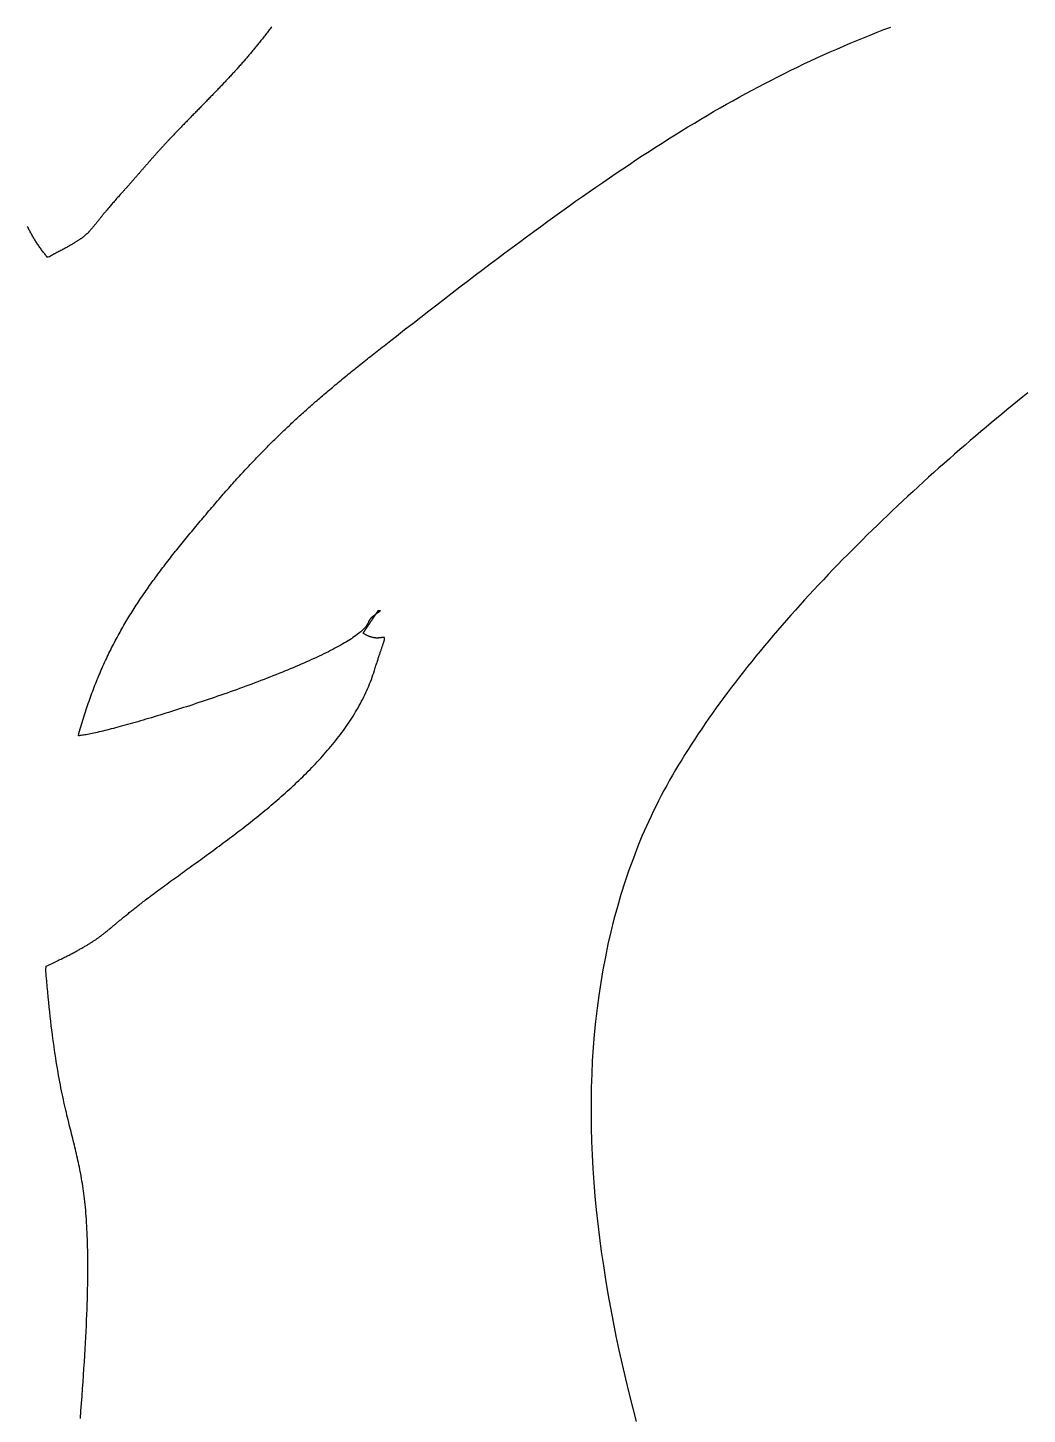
# Model space of a CAD drawing. Extents: x -41.2 to 15.8, y -4.2 to 22.
# Drawn here: x -23.89 to -20.13, y 1.73 to 6.95 of the extents above; entities that cross this region are included whole.
import ezdxf

# ---------------------------------------------------------------- set-up
doc = ezdxf.new("R2010")
doc.units = 0
doc.header["$MEASUREMENT"] = 0
doc.layers.add('LAYER_1', color=7, linetype='CONTINUOUS')

msp = doc.modelspace()

# ---------------------------------------------------------------- linework, layer by layer
at = {"layer": 'LAYER_1', "color": 7}
for points in [[(-22.9747, 6.95721, 0), (-22.9776, 6.9533, 0), (-22.9805, 6.94942, 0), (-22.9834, 6.94557, 0), (-22.9863, 6.94174, 0), (-22.9893, 6.93794, 0), (-22.9921, 6.93416, 0), (-22.995, 6.93041, 0), (-22.9979, 6.92668, 0), (-23.0008, 6.92297, 0), (-23.0037, 6.91929, 0), (-23.0065, 6.91563, 0), (-23.0094, 6.912, 0), (-23.0123, 6.90839, 0), (-23.0151, 6.9048, 0), (-23.018, 6.90123, 0), (-23.0208, 6.89768, 0), (-23.0236, 6.89415, 0), (-23.0265, 6.89064, 0), (-23.0293, 6.88716, 0), (-23.0321, 6.88369, 0), (-23.0349, 6.88024, 0), (-23.0378, 6.87681, 0), (-23.0406, 6.8734, 0), (-23.0434, 6.87001, 0), (-23.0462, 6.86663, 0), (-23.049, 6.86327, 0), (-23.0518, 6.85993, 0), (-23.0546, 6.8566, 0), (-23.0574, 6.85329, 0), (-23.0602, 6.85, 0), (-23.063, 6.84672, 0), (-23.0658, 6.84345, 0), (-23.0686, 6.8402, 0), (-23.0713, 6.83697, 0), (-23.0741, 6.83374, 0), (-23.0769, 6.83053, 0), (-23.0797, 6.82733, 0), (-23.0825, 6.82414, 0), (-23.0853, 6.82097, 0), (-23.0881, 6.81781, 0), (-23.0909, 6.81465, 0), (-23.0936, 6.81151, 0), (-23.0964, 6.80838, 0), (-23.0992, 6.80526, 0), (-23.102, 6.80214, 0), (-23.1048, 6.79904, 0), (-23.1076, 6.79594, 0), (-23.1104, 6.79285, 0), (-23.1132, 6.78977, 0), (-23.116, 6.7867, 0), (-23.1188, 6.78363, 0), (-23.1216, 6.78057, 0), (-23.1244, 6.77752, 0), (-23.1272, 6.77447, 0), (-23.13, 6.77142, 0), (-23.1328, 6.76839, 0), (-23.1357, 6.76535, 0), (-23.1385, 6.76232, 0), (-23.1413, 6.75929, 0), (-23.1442, 6.75627, 0), (-23.147, 6.75325, 0), (-23.1498, 6.75023, 0), (-23.1527, 6.74721, 0), (-23.1555, 6.74419, 0), (-23.1584, 6.74118, 0), (-23.1612, 6.73816, 0), (-23.1641, 6.73515, 0), (-23.167, 6.73213, 0), (-23.1699, 6.72912, 0), (-23.1728, 6.7261, 0), (-23.1756, 6.72308, 0), (-23.1785, 6.72006, 0), (-23.1815, 6.71704, 0), (-23.1844, 6.71401, 0), (-23.1873, 6.71099, 0), (-23.1902, 6.70795, 0), (-23.1932, 6.70492, 0), (-23.1961, 6.70188, 0), (-23.199, 6.69883, 0), (-23.202, 6.69578, 0), (-23.205, 6.69273, 0), (-23.208, 6.68967, 0), (-23.2109, 6.6866, 0), (-23.2139, 6.68352, 0), (-23.2169, 6.68044, 0), (-23.22, 6.67735, 0), (-23.223, 6.67425, 0), (-23.226, 6.67115, 0), (-23.2291, 6.66803, 0), (-23.2321, 6.66491, 0), (-23.2352, 6.66177, 0), (-23.2383, 6.65863, 0), (-23.2413, 6.65547, 0), (-23.2444, 6.65231, 0), (-23.2475, 6.64913, 0), (-23.2507, 6.64594, 0), (-23.2538, 6.64274, 0), (-23.2569, 6.63953, 0), (-23.2601, 6.6363, 0), (-23.2633, 6.63306, 0), (-23.2665, 6.62981, 0), (-23.2697, 6.62654, 0), (-23.2729, 6.62326, 0), (-23.2761, 6.61996, 0), (-23.2793, 6.61665, 0), (-23.2826, 6.61332, 0), (-23.2858, 6.60997, 0), (-23.2891, 6.60661, 0), (-23.2924, 6.60323, 0), (-23.2957, 6.59983, 0), (-23.299, 6.59642, 0), (-23.3024, 6.59299, 0), (-23.3057, 6.58953, 0), (-23.3091, 6.58606, 0), (-23.3125, 6.58257, 0), (-23.3159, 6.57906, 0), (-23.3193, 6.57553, 0), (-23.3227, 6.57198, 0), (-23.3261, 6.56841, 0), (-23.3296, 6.56481, 0), (-23.3331, 6.56119, 0), (-23.3366, 6.55756, 0), (-23.3401, 6.55389, 0), (-23.3435, 6.55038, 0), (-23.3455, 6.54829, 0), (-23.3474, 6.54622, 0), (-23.3494, 6.54416, 0), (-23.3514, 6.54211, 0), (-23.3533, 6.54008, 0), (-23.3552, 6.53806, 0), (-23.3571, 6.53606, 0), (-23.359, 6.53406, 0), (-23.3608, 6.53208, 0), (-23.3627, 6.53012, 0), (-23.3645, 6.52816, 0), (-23.3664, 6.52622, 0), (-23.3682, 6.52429, 0), (-23.37, 6.52237, 0), (-23.3717, 6.52046, 0), (-23.3735, 6.51857, 0), (-23.3752, 6.51668, 0), (-23.377, 6.51481, 0), (-23.3787, 6.51294, 0), (-23.3804, 6.51109, 0), (-23.3821, 6.50925, 0), (-23.3838, 6.50742, 0), (-23.3855, 6.50559, 0), (-23.3872, 6.50378, 0), (-23.3888, 6.50198, 0), (-23.3904, 6.50018, 0), (-23.3921, 6.4984, 0), (-23.3937, 6.49662, 0), (-23.3953, 6.49486, 0), (-23.3969, 6.4931, 0), (-23.3985, 6.49135, 0), (-23.4001, 6.48961, 0), (-23.4016, 6.48787, 0), (-23.4032, 6.48615, 0), (-23.4047, 6.48443, 0), (-23.4063, 6.48272, 0), (-23.4078, 6.48101, 0), (-23.4093, 6.47932, 0), (-23.4108, 6.47763, 0), (-23.4124, 6.47594, 0), (-23.4139, 6.47427, 0), (-23.4153, 6.47259, 0), (-23.4168, 6.47093, 0), (-23.4183, 6.46927, 0), (-23.4198, 6.46762, 0), (-23.4212, 6.46597, 0), (-23.4227, 6.46432, 0), (-23.4241, 6.46268, 0), (-23.4256, 6.46105, 0), (-23.427, 6.45942, 0), (-23.4285, 6.4578, 0), (-23.4299, 6.45618, 0), (-23.4313, 6.45456, 0), (-23.4327, 6.45295, 0), (-23.4341, 6.45134, 0), (-23.4355, 6.44973, 0), (-23.4369, 6.44813, 0), (-23.4383, 6.44653, 0), (-23.4397, 6.44493, 0), (-23.4411, 6.44333, 0), (-23.4425, 6.44174, 0), (-23.4439, 6.44015, 0), (-23.4453, 6.43856, 0), (-23.4467, 6.43698, 0), (-23.4481, 6.43539, 0), (-23.4494, 6.43381, 0), (-23.4508, 6.43222, 0), (-23.4522, 6.43064, 0), (-23.4536, 6.42906, 0), (-23.4549, 6.42748, 0), (-23.4563, 6.4259, 0), (-23.4577, 6.42432, 0), (-23.459, 6.42274, 0), (-23.4604, 6.42116, 0), (-23.4618, 6.41958, 0), (-23.4631, 6.418, 0), (-23.4645, 6.41642, 0), (-23.4659, 6.41483, 0), (-23.4673, 6.41325, 0), (-23.4686, 6.41166, 0), (-23.47, 6.41007, 0), (-23.4714, 6.40848, 0), (-23.4728, 6.40689, 0), (-23.4742, 6.4053, 0), (-23.4755, 6.4037, 0), (-23.4769, 6.4021, 0), (-23.4783, 6.4005, 0), (-23.4797, 6.3989, 0), (-23.4811, 6.39729, 0), (-23.4825, 6.39568, 0), (-23.4839, 6.39406, 0), (-23.4853, 6.39244, 0), (-23.4867, 6.39082, 0), (-23.4881, 6.38919, 0), (-23.4896, 6.38756, 0), (-23.491, 6.38592, 0), (-23.4924, 6.38428, 0), (-23.4939, 6.38263, 0), (-23.4953, 6.38098, 0), (-23.4967, 6.37932, 0), (-23.4982, 6.37766, 0), (-23.4997, 6.37599, 0), (-23.5011, 6.37432, 0), (-23.5026, 6.37264, 0), (-23.5041, 6.37095, 0), (-23.5056, 6.36925, 0), (-23.5071, 6.36755, 0), (-23.5086, 6.36584, 0), (-23.5101, 6.36413, 0), (-23.5116, 6.3624, 0), (-23.5131, 6.36067, 0), (-23.5147, 6.35894, 0), (-23.5162, 6.35719, 0), (-23.5178, 6.35543, 0), (-23.5194, 6.35367, 0), (-23.5209, 6.3519, 0), (-23.5225, 6.35012, 0), (-23.5241, 6.34833, 0), (-23.5257, 6.34653, 0), (-23.5273, 6.34472, 0), (-23.529, 6.3429, 0), (-23.5306, 6.34107, 0), (-23.5323, 6.33923, 0), (-23.5339, 6.33739, 0), (-23.5356, 6.33553, 0), (-23.5373, 6.33366, 0), (-23.539, 6.33178, 0), (-23.5414, 6.3291, 0), (-23.5449, 6.32517, 0), (-23.5484, 6.3213, 0), (-23.5518, 6.31751, 0), (-23.5551, 6.31379, 0), (-23.5584, 6.31014, 0), (-23.5615, 6.30655, 0), (-23.5646, 6.30304, 0), (-23.5676, 6.29959, 0), (-23.5706, 6.2962, 0), (-23.5734, 6.29288, 0), (-23.5763, 6.28963, 0), (-23.579, 6.28643, 0), (-23.5817, 6.2833, 0), (-23.5843, 6.28023, 0), (-23.5868, 6.27722, 0), (-23.5893, 6.27427, 0), (-23.5918, 6.27137, 0), (-23.5941, 6.26854, 0), (-23.5965, 6.26576, 0), (-23.5987, 6.26303, 0), (-23.6009, 6.26036, 0), (-23.6031, 6.25774, 0), (-23.6052, 6.25517, 0), (-23.6073, 6.25266, 0), (-23.6093, 6.25019, 0), (-23.6112, 6.24778, 0), (-23.6131, 6.24541, 0), (-23.615, 6.24309, 0), (-23.6168, 6.24081, 0), (-23.6186, 6.23859, 0), (-23.6204, 6.2364, 0), (-23.6221, 6.23426, 0), (-23.6238, 6.23217, 0), (-23.6254, 6.23011, 0), (-23.627, 6.2281, 0), (-23.6286, 6.22612, 0), (-23.6301, 6.22419, 0), (-23.6316, 6.22229, 0), (-23.6331, 6.22043, 0), (-23.6346, 6.2186, 0), (-23.636, 6.21681, 0), (-23.6374, 6.21505, 0), (-23.6388, 6.21333, 0), (-23.6401, 6.21164, 0), (-23.6415, 6.20998, 0), (-23.6428, 6.20835, 0), (-23.6441, 6.20675, 0), (-23.6454, 6.20518, 0), (-23.6467, 6.20364, 0), (-23.6479, 6.20212, 0), (-23.6492, 6.20063, 0), (-23.6504, 6.19916, 0), (-23.6517, 6.19772, 0), (-23.6529, 6.19629, 0), (-23.6541, 6.19489, 0), (-23.6553, 6.19352, 0), (-23.6565, 6.19216, 0), (-23.6577, 6.19082, 0), (-23.6589, 6.18949, 0), (-23.6601, 6.18819, 0), (-23.6613, 6.1869, 0), (-23.6626, 6.18562, 0), (-23.6638, 6.18436, 0), (-23.665, 6.18312, 0), (-23.6662, 6.18188, 0), (-23.6675, 6.18066, 0), (-23.6687, 6.17944, 0), (-23.67, 6.17824, 0), (-23.6713, 6.17704, 0), (-23.6726, 6.17585, 0), (-23.6739, 6.17467, 0), (-23.6752, 6.17349, 0), (-23.6766, 6.17232, 0), (-23.6779, 6.17115, 0), (-23.6793, 6.16999, 0), (-23.6807, 6.16882, 0), (-23.6822, 6.16766, 0), (-23.6836, 6.16649, 0), (-23.6851, 6.16533, 0), (-23.6866, 6.16416, 0), (-23.6882, 6.16299, 0), (-23.6898, 6.16182, 0), (-23.6914, 6.16064, 0), (-23.693, 6.15945, 0), (-23.6947, 6.15826, 0), (-23.6964, 6.15706, 0), (-23.6982, 6.15585, 0), (-23.7, 6.15463, 0), (-23.7018, 6.1534, 0), (-23.7037, 6.15216, 0), (-23.7056, 6.15091, 0), (-23.7076, 6.14964, 0), (-23.7096, 6.14836, 0), (-23.7117, 6.14706, 0), (-23.7138, 6.14574, 0), (-23.716, 6.14441, 0), (-23.7182, 6.14306, 0), (-23.7205, 6.14169, 0), (-23.7228, 6.14031, 0), (-23.7252, 6.13889, 0), (-23.7277, 6.13746, 0), (-23.7302, 6.13601, 0), (-23.7327, 6.13453, 0), (-23.7354, 6.13302, 0), (-23.7381, 6.13149, 0), (-23.7408, 6.12993, 0), (-23.7437, 6.12835, 0), (-23.7466, 6.12673, 0), (-23.7495, 6.12509, 0), (-23.7526, 6.12341, 0), (-23.7557, 6.1217, 0), (-23.7588, 6.11996, 0), (-23.7621, 6.11819, 0), (-23.7654, 6.11638, 0), (-23.7688, 6.11454, 0), (-23.7723, 6.11266, 0), (-23.7759, 6.11074, 0), (-23.7796, 6.10879, 0), (-23.7833, 6.10679, 0), (-23.7871, 6.10476, 0), (-23.791, 6.10268, 0), (-23.795, 6.10056, 0), (-23.7991, 6.0984, 0), (-23.8033, 6.09619, 0), (-23.8076, 6.09394, 0), (-23.8119, 6.09164, 0), (-23.8164, 6.0893, 0), (-23.8196, 6.0903, 0), (-23.8221, 6.0932, 0), (-23.8245, 6.09611, 0), (-23.8269, 6.09905, 0), (-23.8293, 6.102, 0), (-23.8317, 6.10497, 0), (-23.834, 6.10796, 0), (-23.8364, 6.11096, 0), (-23.8387, 6.11399, 0), (-23.841, 6.11704, 0), (-23.8432, 6.1201, 0), (-23.8454, 6.12318, 0), (-23.8477, 6.12628, 0), (-23.8498, 6.12939, 0), (-23.852, 6.13252, 0), (-23.8542, 6.13567, 0), (-23.8563, 6.13884, 0), (-23.8584, 6.14203, 0), (-23.8605, 6.14523, 0), (-23.8625, 6.14845, 0), (-23.8645, 6.15168, 0), (-23.8666, 6.15494, 0), (-23.8686, 6.1582, 0), (-23.8705, 6.16149, 0), (-23.8725, 6.16479, 0), (-23.8744, 6.16811, 0), (-23.8763, 6.17144, 0), (-23.8782, 6.17479, 0), (-23.8801, 6.17815, 0), (-23.8819, 6.18153, 0), (-23.8838, 6.18492, 0), (-23.8856, 6.18833, 0), (-23.8874, 6.19176, 0), (-23.8891, 6.1952, 0), (-23.8909, 6.19865, 0), (-23.8926, 6.20212, 0), (-23.8943, 6.20561, 0)], [(-23.695, 1.71865, 0), (-23.6927, 1.74738, 0), (-23.6906, 1.77548, 0), (-23.6886, 1.80298, 0), (-23.6867, 1.82988, 0), (-23.6848, 1.8562, 0), (-23.6831, 1.88193, 0), (-23.6814, 1.9071, 0), (-23.6799, 1.93171, 0), (-23.6784, 1.95576, 0), (-23.6771, 1.97928, 0), (-23.6758, 2.00227, 0), (-23.6746, 2.02473, 0), (-23.6735, 2.04668, 0), (-23.6725, 2.06813, 0), (-23.6716, 2.08909, 0), (-23.6707, 2.10956, 0), (-23.67, 2.12955, 0), (-23.6693, 2.14908, 0), (-23.6687, 2.16816, 0), (-23.6682, 2.18678, 0), (-23.6678, 2.20497, 0), (-23.6674, 2.22274, 0), (-23.6672, 2.24008, 0), (-23.667, 2.25701, 0), (-23.6668, 2.27355, 0), (-23.6668, 2.28969, 0), (-23.6668, 2.30546, 0), (-23.6669, 2.32085, 0), (-23.6671, 2.33588, 0), (-23.6673, 2.35056, 0), (-23.6676, 2.36489, 0), (-23.668, 2.37889, 0), (-23.6684, 2.39257, 0), (-23.6689, 2.40593, 0), (-23.6694, 2.41898, 0), (-23.6701, 2.43174, 0), (-23.6707, 2.44421, 0), (-23.6715, 2.4564, 0), (-23.6723, 2.46833, 0), (-23.6731, 2.48, 0), (-23.674, 2.49141, 0), (-23.675, 2.50259, 0), (-23.676, 2.51354, 0), (-23.6771, 2.52426, 0), (-23.6782, 2.53478, 0), (-23.6794, 2.54509, 0), (-23.6806, 2.55521, 0), (-23.6819, 2.56514, 0), (-23.6832, 2.5749, 0), (-23.6846, 2.5845, 0), (-23.686, 2.59394, 0), (-23.6874, 2.60323, 0), (-23.6889, 2.61239, 0), (-23.6905, 2.62142, 0), (-23.692, 2.63033, 0), (-23.6937, 2.63913, 0), (-23.6953, 2.64784, 0), (-23.697, 2.65645, 0), (-23.6987, 2.66499, 0), (-23.7005, 2.67345, 0), (-23.7023, 2.68185, 0), (-23.7041, 2.6902, 0), (-23.706, 2.69851, 0), (-23.7078, 2.70679, 0), (-23.7097, 2.71504, 0), (-23.7117, 2.72327, 0), (-23.7137, 2.7315, 0), (-23.7156, 2.73974, 0), (-23.7177, 2.74799, 0), (-23.7197, 2.75626, 0), (-23.7218, 2.76456, 0), (-23.7238, 2.77291, 0), (-23.7259, 2.78131, 0), (-23.7281, 2.78976, 0), (-23.7302, 2.79829, 0), (-23.7323, 2.8069, 0), (-23.7345, 2.8156, 0), (-23.7367, 2.82439, 0), (-23.7389, 2.83329, 0), (-23.7411, 2.84231, 0), (-23.7433, 2.85146, 0), (-23.7455, 2.86074, 0), (-23.7477, 2.87017, 0), (-23.75, 2.87975, 0), (-23.7522, 2.88949, 0), (-23.7545, 2.89941, 0), (-23.7567, 2.90951, 0), (-23.759, 2.91981, 0), (-23.7612, 2.9303, 0), (-23.7635, 2.94101, 0), (-23.7657, 2.95193, 0), (-23.768, 2.96309, 0), (-23.7702, 2.97448, 0), (-23.7724, 2.98613, 0), (-23.7747, 2.99803, 0), (-23.7769, 3.0102, 0), (-23.7791, 3.02264, 0), (-23.7813, 3.03538, 0), (-23.7835, 3.0484, 0), (-23.7857, 3.06174, 0), (-23.7879, 3.07538, 0), (-23.79, 3.08935, 0), (-23.7922, 3.10366, 0), (-23.7943, 3.1183, 0), (-23.7964, 3.1333, 0), (-23.7985, 3.14866, 0), (-23.8006, 3.16439, 0), (-23.8026, 3.1805, 0), (-23.8046, 3.197, 0), (-23.8066, 3.2139, 0), (-23.8086, 3.2312, 0), (-23.8106, 3.24893, 0), (-23.8125, 3.26708, 0), (-23.8144, 3.28567, 0), (-23.8163, 3.3047, 0), (-23.8181, 3.32419, 0), (-23.8199, 3.34414, 0), (-23.8217, 3.36457, 0), (-23.8234, 3.38548, 0), (-23.8251, 3.40689, 0), (-23.8237, 3.42057, 0), (-23.818, 3.42328, 0), (-23.8125, 3.42594, 0), (-23.8071, 3.42857, 0), (-23.8018, 3.43114, 0), (-23.7966, 3.43368, 0), (-23.7915, 3.43618, 0), (-23.7865, 3.43863, 0), (-23.7816, 3.44105, 0), (-23.7768, 3.44342, 0), (-23.7721, 3.44576, 0), (-23.7675, 3.44806, 0), (-23.763, 3.45033, 0), (-23.7585, 3.45256, 0), (-23.7542, 3.45475, 0), (-23.7499, 3.45691, 0), (-23.7457, 3.45904, 0), (-23.7416, 3.46113, 0), (-23.7376, 3.4632, 0), (-23.7337, 3.46523, 0), (-23.7298, 3.46724, 0), (-23.7261, 3.46921, 0), (-23.7224, 3.47116, 0), (-23.7187, 3.47308, 0), (-23.7152, 3.47497, 0), (-23.7117, 3.47684, 0), (-23.7083, 3.47868, 0), (-23.7049, 3.4805, 0), (-23.7017, 3.4823, 0), (-23.6984, 3.48407, 0), (-23.6953, 3.48583, 0), (-23.6922, 3.48756, 0), (-23.6891, 3.48927, 0), (-23.6862, 3.49097, 0), (-23.6832, 3.49264, 0), (-23.6804, 3.4943, 0), (-23.6776, 3.49594, 0), (-23.6748, 3.49757, 0), (-23.6721, 3.49918, 0), (-23.6694, 3.50078, 0), (-23.6668, 3.50237, 0), (-23.6642, 3.50394, 0), (-23.6617, 3.5055, 0), (-23.6592, 3.50705, 0), (-23.6567, 3.5086, 0), (-23.6543, 3.51013, 0), (-23.6519, 3.51165, 0), (-23.6496, 3.51317, 0), (-23.6472, 3.51468, 0), (-23.645, 3.51619, 0), (-23.6427, 3.51769, 0), (-23.6405, 3.51919, 0), (-23.6383, 3.52068, 0), (-23.6361, 3.52217, 0), (-23.634, 3.52366, 0), (-23.6318, 3.52515, 0), (-23.6297, 3.52664, 0), (-23.6276, 3.52813, 0), (-23.6256, 3.52963, 0), (-23.6235, 3.53112, 0), (-23.6215, 3.53262, 0), (-23.6194, 3.53413, 0), (-23.6174, 3.53564, 0), (-23.6154, 3.53715, 0), (-23.6134, 3.53868, 0), (-23.6114, 3.54021, 0), (-23.6094, 3.54175, 0), (-23.6074, 3.5433, 0), (-23.6054, 3.54485, 0), (-23.6034, 3.54642, 0), (-23.6014, 3.54801, 0), (-23.5994, 3.5496, 0), (-23.5974, 3.55121, 0), (-23.5954, 3.55283, 0), (-23.5933, 3.55447, 0), (-23.5913, 3.55613, 0), (-23.5893, 3.5578, 0), (-23.5872, 3.55949, 0), (-23.5851, 3.5612, 0), (-23.583, 3.56292, 0), (-23.5809, 3.56467, 0), (-23.5788, 3.56644, 0), (-23.5766, 3.56823, 0), (-23.5744, 3.57004, 0), (-23.5722, 3.57188, 0), (-23.57, 3.57374, 0), (-23.5677, 3.57563, 0), (-23.5655, 3.57754, 0), (-23.5631, 3.57948, 0), (-23.5608, 3.58145, 0), (-23.5584, 3.58345, 0), (-23.556, 3.58547, 0), (-23.5535, 3.58753, 0), (-23.551, 3.58962, 0), (-23.5484, 3.59174, 0), (-23.5458, 3.59389, 0), (-23.5432, 3.59607, 0), (-23.5405, 3.59829, 0), (-23.5378, 3.60055, 0), (-23.535, 3.60284, 0), (-23.5322, 3.60517, 0), (-23.5293, 3.60754, 0), (-23.5264, 3.60994, 0), (-23.5234, 3.61239, 0), (-23.5203, 3.61487, 0), (-23.5172, 3.6174, 0), (-23.514, 3.61996, 0), (-23.5108, 3.62258, 0), (-23.5075, 3.62523, 0), (-23.5041, 3.62793, 0), (-23.5007, 3.63067, 0), (-23.4972, 3.63346, 0), (-23.4936, 3.6363, 0), (-23.49, 3.63919, 0), (-23.4863, 3.64212, 0), (-23.4825, 3.6451, 0), (-23.4786, 3.64813, 0), (-23.4746, 3.65122, 0), (-23.4706, 3.65436, 0), (-23.4665, 3.65754, 0), (-23.4623, 3.66079, 0), (-23.458, 3.66409, 0), (-23.4536, 3.66744, 0), (-23.4492, 3.67085, 0), (-23.4446, 3.67431, 0), (-23.44, 3.67784, 0), (-23.4352, 3.68142, 0), (-23.4304, 3.68506, 0), (-23.4243, 3.68964, 0), (-23.4176, 3.69464, 0), (-23.4109, 3.69967, 0), (-23.4041, 3.70472, 0), (-23.3972, 3.70979, 0), (-23.3903, 3.71488, 0), (-23.3833, 3.72, 0), (-23.3763, 3.72514, 0), (-23.3693, 3.73031, 0), (-23.3621, 3.7355, 0), (-23.355, 3.74071, 0), (-23.3478, 3.74594, 0), (-23.3405, 3.7512, 0), (-23.3332, 3.75649, 0), (-23.3259, 3.76179, 0), (-23.3185, 3.76713, 0), (-23.3111, 3.77248, 0), (-23.3037, 3.77786, 0), (-23.2962, 3.78327, 0), (-23.2886, 3.7887, 0), (-23.2811, 3.79415, 0), (-23.2735, 3.79963, 0), (-23.2659, 3.80513, 0), (-23.2583, 3.81066, 0), (-23.2506, 3.81621, 0), (-23.2429, 3.82178, 0), (-23.2352, 3.82739, 0), (-23.2274, 3.83301, 0), (-23.2197, 3.83866, 0), (-23.2119, 3.84434, 0), (-23.2041, 3.85004, 0), (-23.1963, 3.85577, 0), (-23.1884, 3.86152, 0), (-23.1806, 3.8673, 0), (-23.1727, 3.8731, 0), (-23.1649, 3.87893, 0), (-23.157, 3.88478, 0), (-23.1491, 3.89066, 0), (-23.1412, 3.89657, 0), (-23.1333, 3.9025, 0), (-23.1254, 3.90846, 0), (-23.1175, 3.91444, 0), (-23.1096, 3.92045, 0), (-23.1017, 3.92649, 0), (-23.0938, 3.93255, 0), (-23.0859, 3.93864, 0), (-23.078, 3.94475, 0), (-23.0701, 3.95089, 0), (-23.0623, 3.95706, 0), (-23.0544, 3.96325, 0), (-23.0465, 3.96947, 0), (-23.0387, 3.97572, 0), (-23.0308, 3.98199, 0), (-23.023, 3.98829, 0), (-23.0152, 3.99462, 0), (-23.0074, 4.00098, 0), (-22.9997, 4.00736, 0), (-22.9919, 4.01377, 0), (-22.9842, 4.0202, 0), (-22.9765, 4.02666, 0), (-22.9688, 4.03315, 0), (-22.9612, 4.03967, 0), (-22.9536, 4.04622, 0), (-22.946, 4.05279, 0), (-22.9384, 4.05939, 0), (-22.9309, 4.06602, 0), (-22.9234, 4.07268, 0), (-22.916, 4.07936, 0), (-22.9085, 4.08607, 0), (-22.9011, 4.09281, 0), (-22.8938, 4.09958, 0), (-22.8865, 4.10638, 0), (-22.8792, 4.1132, 0), (-22.872, 4.12005, 0), (-22.8649, 4.12693, 0), (-22.8577, 4.13384, 0), (-22.8507, 4.14078, 0), (-22.8436, 4.14775, 0), (-22.8367, 4.15474, 0), (-22.8297, 4.16177, 0), (-22.8229, 4.16882, 0), (-22.8161, 4.1759, 0), (-22.8093, 4.18301, 0), (-22.8026, 4.19015, 0), (-22.796, 4.19732, 0), (-22.7894, 4.20452, 0), (-22.7829, 4.21175, 0), (-22.7764, 4.219, 0), (-22.77, 4.22629, 0), (-22.7637, 4.2336, 0), (-22.7575, 4.24095, 0), (-22.7513, 4.24832, 0), (-22.7452, 4.25573, 0), (-22.7392, 4.26316, 0), (-22.7332, 4.27062, 0), (-22.7273, 4.27812, 0), (-22.7215, 4.28564, 0), (-22.7158, 4.29319, 0), (-22.7101, 4.30078, 0), (-22.7046, 4.30839, 0), (-22.6991, 4.31604, 0), (-22.6937, 4.32371, 0), (-22.6884, 4.33141, 0), (-22.6831, 4.33915, 0), (-22.678, 4.34692, 0), (-22.6729, 4.35471, 0), (-22.668, 4.36254, 0), (-22.6631, 4.3704, 0), (-22.6583, 4.37829, 0), (-22.6537, 4.38621, 0), (-22.6491, 4.39416, 0), (-22.6446, 4.40214, 0), (-22.6402, 4.41015, 0), (-22.636, 4.4182, 0), (-22.6318, 4.42627, 0), (-22.6277, 4.43438, 0), (-22.6237, 4.44252, 0), (-22.6199, 4.45069, 0), (-22.6161, 4.45889, 0), (-22.6125, 4.46712, 0), (-22.609, 4.47538, 0), (-22.6056, 4.48368, 0), (-22.6023, 4.49201, 0), (-22.5991, 4.50037, 0), (-22.596, 4.50876, 0), (-22.5931, 4.51719, 0), (-22.5902, 4.52564, 0), (-22.5875, 4.53413, 0), (-22.586, 4.539, 0), (-22.5846, 4.54361, 0), (-22.5832, 4.54811, 0), (-22.5818, 4.55249, 0), (-22.5804, 4.55676, 0), (-22.5791, 4.56091, 0), (-22.5778, 4.56495, 0), (-22.5765, 4.56888, 0), (-22.5753, 4.57271, 0), (-22.5741, 4.57642, 0), (-22.5729, 4.58003, 0), (-22.5717, 4.58354, 0), (-22.5706, 4.58694, 0), (-22.5695, 4.59025, 0), (-22.5685, 4.59345, 0), (-22.5674, 4.59655, 0), (-22.5664, 4.59956, 0), (-22.5654, 4.60247, 0), (-22.5645, 4.60529, 0), (-22.5635, 4.60802, 0), (-22.5626, 4.61065, 0), (-22.5618, 4.6132, 0), (-22.5609, 4.61565, 0), (-22.5601, 4.61802, 0), (-22.5593, 4.62031, 0), (-22.5586, 4.62251, 0), (-22.5579, 4.62463, 0), (-22.5572, 4.62667, 0), (-22.5565, 4.62863, 0), (-22.5559, 4.63051, 0), (-22.5553, 4.63232, 0), (-22.5547, 4.63405, 0), (-22.5541, 4.63571, 0), (-22.5536, 4.63729, 0), (-22.5531, 4.63881, 0), (-22.5526, 4.64025, 0), (-22.5522, 4.64163, 0), (-22.5518, 4.64294, 0), (-22.5514, 4.64419, 0), (-22.5511, 4.64538, 0), (-22.5507, 4.6465, 0), (-22.5504, 4.64756, 0), (-22.5502, 4.64857, 0), (-22.5499, 4.64951, 0), (-22.5497, 4.65041, 0), (-22.5495, 4.65124, 0), (-22.5494, 4.65203, 0), (-22.5493, 4.65276, 0), (-22.5492, 4.65344, 0), (-22.5491, 4.65408, 0), (-22.5491, 4.65467, 0), (-22.549, 4.65521, 0), (-22.5491, 4.65571, 0), (-22.5491, 4.65616, 0), (-22.5492, 4.65658, 0), (-22.5493, 4.65695, 0), (-22.5494, 4.65729, 0), (-22.5496, 4.65759, 0), (-22.5498, 4.65785, 0), (-22.55, 4.65808, 0), (-22.5502, 4.65828, 0), (-22.5505, 4.65845, 0), (-22.5508, 4.65859, 0), (-22.5511, 4.6587, 0), (-22.5515, 4.65878, 0), (-22.5519, 4.65884, 0), (-22.5523, 4.65888, 0), (-22.5527, 4.65889, 0), (-22.5532, 4.65888, 0), (-22.5537, 4.65886, 0), (-22.5542, 4.65881, 0), (-22.5548, 4.65875, 0), (-22.5553, 4.65868, 0), (-22.556, 4.65859, 0), (-22.5566, 4.65849, 0), (-22.5573, 4.65838, 0), (-22.558, 4.65826, 0), (-22.5587, 4.65814, 0), (-22.5594, 4.658, 0), (-22.5602, 4.65787, 0), (-22.561, 4.65773, 0), (-22.5619, 4.65759, 0), (-22.5627, 4.65745, 0), (-22.5636, 4.65731, 0), (-22.5645, 4.65717, 0), (-22.5655, 4.65704, 0), (-22.5665, 4.65691, 0), (-22.5675, 4.65679, 0), (-22.5685, 4.65668, 0), (-22.5696, 4.65658, 0), (-22.5707, 4.65649, 0), (-22.5718, 4.65642, 0), (-22.5729, 4.65636, 0), (-22.5741, 4.65631, 0), (-22.5753, 4.65629, 0), (-22.5765, 4.65628, 0), (-22.5778, 4.65629, 0), (-22.5791, 4.65632, 0), (-22.5804, 4.65638, 0), (-22.5817, 4.65646, 0), (-22.5831, 4.65657, 0), (-22.5845, 4.65671, 0), (-22.5859, 4.65688, 0), (-22.5874, 4.65707, 0), (-22.5889, 4.6573, 0), (-22.5904, 4.65757, 0), (-22.5919, 4.65787, 0), (-22.5935, 4.6582, 0), (-22.5951, 4.65857, 0), (-22.5967, 4.65899, 0), (-22.5983, 4.65944, 0), (-22.6, 4.65994, 0), (-22.6017, 4.66048, 0), (-22.6034, 4.66106, 0), (-22.6052, 4.66169, 0), (-22.607, 4.66237, 0), (-22.6088, 4.6631, 0), (-22.6106, 4.66389, 0), (-22.6125, 4.66472, 0), (-22.6144, 4.66561, 0), (-22.6163, 4.66655, 0), (-22.6183, 4.66756, 0), (-22.6203, 4.66862, 0), (-22.6223, 4.66974, 0), (-22.6243, 4.67092, 0), (-22.6264, 4.67216, 0), (-22.6285, 4.67347, 0), (-22.6301, 4.67452, 0), (-22.6301, 4.67455, 0), (-22.6301, 4.6746, 0), (-22.63, 4.67468, 0), (-22.6299, 4.6748, 0), (-22.6298, 4.67494, 0), (-22.6297, 4.67511, 0), (-22.6296, 4.67531, 0), (-22.6294, 4.67554, 0), (-22.6293, 4.6758, 0), (-22.6291, 4.67608, 0), (-22.6289, 4.67639, 0), (-22.6286, 4.67673, 0), (-22.6284, 4.67709, 0), (-22.6281, 4.67747, 0), (-22.6279, 4.67788, 0), (-22.6276, 4.67831, 0), (-22.6273, 4.67877, 0), (-22.627, 4.67925, 0), (-22.6266, 4.67975, 0), (-22.6263, 4.68028, 0), (-22.6259, 4.68083, 0), (-22.6255, 4.68139, 0), (-22.6251, 4.68198, 0), (-22.6247, 4.68259, 0), (-22.6243, 4.68321, 0), (-22.6239, 4.68386, 0), (-22.6234, 4.68452, 0), (-22.623, 4.68521, 0), (-22.6225, 4.68591, 0), (-22.622, 4.68662, 0), (-22.6215, 4.68736, 0), (-22.621, 4.68811, 0), (-22.6205, 4.68887, 0), (-22.62, 4.68965, 0), (-22.6195, 4.69045, 0), (-22.6189, 4.69126, 0), (-22.6184, 4.69208, 0), (-22.6178, 4.69292, 0), (-22.6173, 4.69377, 0), (-22.6167, 4.69463, 0), (-22.6161, 4.6955, 0), (-22.6155, 4.69638, 0), (-22.6149, 4.69728, 0), (-22.6143, 4.69818, 0), (-22.6137, 4.69909, 0), (-22.6131, 4.70002, 0), (-22.6125, 4.70095, 0), (-22.6118, 4.70189, 0), (-22.6112, 4.70284, 0), (-22.6106, 4.70379, 0), (-22.6099, 4.70475, 0), (-22.6093, 4.70572, 0), (-22.6086, 4.70669, 0), (-22.608, 4.70767, 0), (-22.6073, 4.70866, 0), (-22.6067, 4.70964, 0), (-22.606, 4.71064, 0), (-22.6053, 4.71163, 0), (-22.6047, 4.71263, 0), (-22.604, 4.71363, 0), (-22.6033, 4.71463, 0), (-22.6027, 4.71563, 0), (-22.602, 4.71664, 0), (-22.6013, 4.71764, 0), (-22.6007, 4.71864, 0), (-22.6, 4.71965, 0), (-22.5993, 4.72065, 0), (-22.5986, 4.72165, 0), (-22.598, 4.72265, 0), (-22.5973, 4.72364, 0), (-22.5966, 4.72463, 0), (-22.596, 4.72562, 0), (-22.5953, 4.72661, 0), (-22.5947, 4.72759, 0), (-22.594, 4.72856, 0), (-22.5934, 4.72953, 0), (-22.5927, 4.7305, 0), (-22.5921, 4.73145, 0), (-22.5915, 4.7324, 0), (-22.5908, 4.73334, 0), (-22.5902, 4.73428, 0), (-22.5896, 4.7352, 0), (-22.589, 4.73612, 0), (-22.5884, 4.73703, 0), (-22.5878, 4.73792, 0), (-22.5872, 4.73881, 0), (-22.5866, 4.73968, 0), (-22.586, 4.74055, 0), (-22.5855, 4.7414, 0), (-22.5849, 4.74224, 0), (-22.5843, 4.74307, 0), (-22.5838, 4.74388, 0), (-22.5833, 4.74468, 0), (-22.5827, 4.74546, 0), (-22.5822, 4.74623, 0), (-22.5817, 4.74699, 0), (-22.5812, 4.74772, 0), (-22.5807, 4.74845, 0), (-22.5803, 4.74915, 0), (-22.5798, 4.74984, 0), (-22.5794, 4.75051, 0), (-22.5789, 4.75116, 0), (-22.5785, 4.75179, 0), (-22.5781, 4.7524, 0), (-22.5777, 4.753, 0), (-22.5773, 4.75357, 0), (-22.577, 4.75412, 0), (-22.5766, 4.75465, 0), (-22.5763, 4.75516, 0), (-22.5759, 4.75564, 0), (-22.5756, 4.75611, 0), (-22.5753, 4.75655, 0), (-22.5751, 4.75696, 0), (-22.5748, 4.75736, 0), (-22.5746, 4.75772, 0), (-22.5743, 4.75806, 0), (-22.5741, 4.75838, 0), (-22.5739, 4.75867, 0), (-22.5737, 4.75893, 0), (-22.5736, 4.75917, 0), (-22.5734, 4.75938, 0), (-22.5733, 4.75956, 0), (-22.5732, 4.75971, 0), (-22.5731, 4.75983, 0), (-22.5731, 4.75992, 0), (-22.573, 4.75998, 0), (-22.573, 4.76001, 0), (-22.5727, 4.76005, 0), (-22.5721, 4.7601, 0), (-22.5716, 4.76015, 0), (-22.5711, 4.76018, 0), (-22.5706, 4.76021, 0), (-22.5701, 4.76023, 0), (-22.5696, 4.76024, 0), (-22.5692, 4.76024, 0), (-22.5689, 4.76023, 0), (-22.5685, 4.76021, 0), (-22.5682, 4.76019, 0), (-22.5679, 4.76016, 0), (-22.5676, 4.76011, 0), (-22.5673, 4.76007, 0), (-22.5671, 4.76001, 0), (-22.5669, 4.75994, 0), (-22.5667, 4.75987, 0), (-22.5665, 4.75979, 0), (-22.5664, 4.7597, 0), (-22.5663, 4.7596, 0), (-22.5662, 4.75949, 0), (-22.5661, 4.75938, 0), (-22.5661, 4.75926, 0), (-22.5661, 4.75913, 0), (-22.5661, 4.759, 0), (-22.5661, 4.75885, 0), (-22.5661, 4.7587, 0), (-22.5662, 4.75854, 0), (-22.5663, 4.75838, 0), (-22.5664, 4.75821, 0), (-22.5665, 4.75803, 0), (-22.5666, 4.75784, 0), (-22.5668, 4.75765, 0), (-22.567, 4.75745, 0), (-22.5671, 4.75724, 0), (-22.5674, 4.75702, 0), (-22.5676, 4.7568, 0), (-22.5678, 4.75658, 0), (-22.5681, 4.75634, 0), (-22.5684, 4.7561, 0), (-22.5686, 4.75585, 0), (-22.5689, 4.7556, 0), (-22.5693, 4.75534, 0), (-22.5696, 4.75507, 0), (-22.5699, 4.7548, 0), (-22.5703, 4.75452, 0), (-22.5707, 4.75423, 0), (-22.5711, 4.75394, 0), (-22.5714, 4.75364, 0), (-22.5719, 4.75334, 0), (-22.5723, 4.75303, 0), (-22.5727, 4.75271, 0), (-22.5732, 4.75239, 0), (-22.5736, 4.75207, 0), (-22.5741, 4.75173, 0), (-22.5745, 4.75139, 0), (-22.575, 4.75105, 0), (-22.5755, 4.7507, 0), (-22.576, 4.75035, 0), (-22.5765, 4.74999, 0), (-22.577, 4.74962, 0), (-22.5776, 4.74925, 0), (-22.5781, 4.74888, 0), (-22.5786, 4.7485, 0), (-22.5792, 4.74811, 0), (-22.5797, 4.74772, 0), (-22.5803, 4.74732, 0), (-22.5808, 4.74692, 0), (-22.5814, 4.74652, 0), (-22.582, 4.74611, 0), (-22.5826, 4.74569, 0), (-22.5831, 4.74527, 0), (-22.5837, 4.74485, 0), (-22.5843, 4.74442, 0), (-22.5849, 4.74399, 0), (-22.5855, 4.74355, 0), (-22.5861, 4.74311, 0), (-22.5867, 4.74267, 0), (-22.5873, 4.74222, 0), (-22.5879, 4.74176, 0), (-22.5885, 4.7413, 0), (-22.5891, 4.74084, 0), (-22.5897, 4.74038, 0), (-22.5903, 4.73991, 0), (-22.5909, 4.73944, 0), (-22.5914, 4.73896, 0), (-22.592, 4.73848, 0), (-22.5926, 4.73799, 0), (-22.5932, 4.73751, 0), (-22.5938, 4.73701, 0), (-22.5944, 4.73652, 0), (-22.595, 4.73602, 0), (-22.5955, 4.73552, 0), (-22.5961, 4.73502, 0), (-22.5967, 4.73451, 0), (-22.5972, 4.734, 0), (-22.5978, 4.73348, 0), (-22.5983, 4.73297, 0), (-22.5989, 4.73245, 0), (-22.5994, 4.73193, 0), (-22.5999, 4.7314, 0), (-22.6005, 4.73087, 0), (-22.601, 4.73034, 0), (-22.6015, 4.72981, 0), (-22.602, 4.72927, 0), (-22.6025, 4.72874, 0), (-22.603, 4.72819, 0), (-22.6034, 4.72765, 0), (-22.6039, 4.72711, 0), (-22.6043, 4.72656, 0), (-22.6048, 4.72601, 0), (-22.6052, 4.72546, 0), (-22.6056, 4.7249, 0), (-22.606, 4.72435, 0), (-22.6064, 4.72379, 0), (-22.6068, 4.72323, 0), (-22.6072, 4.72267, 0), (-22.6075, 4.72211, 0), (-22.6079, 4.72154, 0), (-22.6082, 4.72098, 0), (-22.6085, 4.72041, 0), (-22.6088, 4.71984, 0), (-22.6091, 4.71927, 0), (-22.6094, 4.7187, 0), (-22.6096, 4.71813, 0), (-22.6099, 4.71755, 0), (-22.6101, 4.71698, 0), (-22.6103, 4.7164, 0), (-22.6112, 4.71388, 0), (-22.6126, 4.71074, 0), (-22.6144, 4.70755, 0), (-22.6164, 4.7043, 0), (-22.6187, 4.70099, 0), (-22.6214, 4.69764, 0), (-22.6243, 4.69423, 0), (-22.6275, 4.69078, 0), (-22.631, 4.68728, 0), (-22.6348, 4.68373, 0), (-22.6388, 4.68014, 0), (-22.6431, 4.6765, 0), (-22.6477, 4.67282, 0), (-22.6525, 4.6691, 0), (-22.6576, 4.66534, 0), (-22.6629, 4.66154, 0), (-22.6685, 4.6577, 0), (-22.6743, 4.65383, 0), (-22.6804, 4.64992, 0), (-22.6866, 4.64597, 0), (-22.6931, 4.642, 0), (-22.6999, 4.63799, 0), (-22.7068, 4.63395, 0), (-22.714, 4.62989, 0), (-22.7213, 4.62579, 0), (-22.7289, 4.62167, 0), (-22.7366, 4.61752, 0), (-22.7446, 4.61335, 0), (-22.7527, 4.60916, 0), (-22.7611, 4.60494, 0), (-22.7696, 4.60071, 0), (-22.7782, 4.59646, 0), (-22.7871, 4.59218, 0), (-22.7961, 4.58789, 0), (-22.8052, 4.58359, 0), (-22.8146, 4.57927, 0), (-22.824, 4.57494, 0), (-22.8336, 4.5706, 0), (-22.8434, 4.56625, 0), (-22.8533, 4.56189, 0), (-22.8633, 4.55752, 0), (-22.8735, 4.55314, 0), (-22.8837, 4.54876, 0), (-22.8941, 4.54437, 0), (-22.9046, 4.53998, 0), (-22.9152, 4.53559, 0), (-22.9259, 4.5312, 0), (-22.9367, 4.52681, 0), (-22.9476, 4.52242, 0), (-22.9586, 4.51804, 0), (-22.9697, 4.51366, 0), (-22.9809, 4.50929, 0), (-22.9921, 4.50492, 0), (-23.0034, 4.50056, 0), (-23.0148, 4.49621, 0), (-23.0262, 4.49187, 0), (-23.0377, 4.48754, 0), (-23.0492, 4.48323, 0), (-23.0608, 4.47893, 0), (-23.0724, 4.47465, 0), (-23.0841, 4.47038, 0), (-23.0957, 4.46614, 0), (-23.1075, 4.46191, 0), (-23.1192, 4.4577, 0), (-23.131, 4.45351, 0), (-23.1427, 4.44935, 0), (-23.1545, 4.44521, 0), (-23.1663, 4.4411, 0), (-23.1781, 4.43702, 0), (-23.1899, 4.43296, 0), (-23.2016, 4.42893, 0), (-23.2134, 4.42493, 0), (-23.2251, 4.42097, 0), (-23.2368, 4.41704, 0), (-23.2485, 4.41314, 0), (-23.2601, 4.40928, 0), (-23.2718, 4.40545, 0), (-23.2833, 4.40166, 0), (-23.2948, 4.39792, 0), (-23.3063, 4.39421, 0), (-23.3177, 4.39054, 0), (-23.3291, 4.38692, 0), (-23.3403, 4.38334, 0), (-23.3516, 4.37981, 0), (-23.3627, 4.37633, 0), (-23.3737, 4.37289, 0), (-23.3847, 4.3695, 0), (-23.3956, 4.36616, 0), (-23.4064, 4.36288, 0), (-23.417, 4.35964, 0), (-23.4276, 4.35647, 0), (-23.4381, 4.35334, 0), (-23.4484, 4.35028, 0), (-23.4587, 4.34727, 0), (-23.4688, 4.34432, 0), (-23.4788, 4.34143, 0), (-23.4886, 4.3386, 0), (-23.4984, 4.33584, 0), (-23.5079, 4.33314, 0), (-23.5174, 4.33051, 0), (-23.5266, 4.32794, 0), (-23.5358, 4.32544, 0), (-23.5447, 4.32301, 0), (-23.5535, 4.32065, 0), (-23.5621, 4.31836, 0), (-23.5706, 4.31615, 0), (-23.5789, 4.31401, 0), (-23.5869, 4.31194, 0), (-23.5948, 4.30995, 0), (-23.6025, 4.30804, 0), (-23.61, 4.30621, 0), (-23.6173, 4.30446, 0), (-23.6244, 4.30279, 0), (-23.6313, 4.3012, 0), (-23.638, 4.2997, 0), (-23.6444, 4.29828, 0), (-23.6506, 4.29695, 0), (-23.6566, 4.29571, 0), (-23.6624, 4.29455, 0), (-23.6679, 4.29349, 0), (-23.6731, 4.29252, 0), (-23.6782, 4.29164, 0), (-23.6829, 4.29085, 0), (-23.6874, 4.29016, 0), (-23.6916, 4.28957, 0), (-23.6956, 4.28907, 0), (-23.6993, 4.28868, 0), (-23.7025, 4.28872, 0), (-23.7002, 4.2972, 0), (-23.6978, 4.30562, 0), (-23.6955, 4.31398, 0), (-23.6931, 4.3223, 0), (-23.6906, 4.33056, 0), (-23.6882, 4.33877, 0), (-23.6857, 4.34693, 0), (-23.6833, 4.35504, 0), (-23.6807, 4.3631, 0), (-23.6782, 4.37111, 0), (-23.6756, 4.37908, 0), (-23.6731, 4.38699, 0), (-23.6704, 4.39486, 0), (-23.6678, 4.40268, 0), (-23.6652, 4.41046, 0), (-23.6625, 4.41819, 0), (-23.6598, 4.42588, 0), (-23.657, 4.43353, 0), (-23.6543, 4.44113, 0), (-23.6515, 4.44869, 0), (-23.6487, 4.4562, 0), (-23.6459, 4.46368, 0), (-23.643, 4.47111, 0), (-23.6401, 4.47851, 0), (-23.6372, 4.48586, 0), (-23.6343, 4.49318, 0), (-23.6313, 4.50046, 0), (-23.6283, 4.5077, 0), (-23.6253, 4.5149, 0), (-23.6223, 4.52207, 0), (-23.6193, 4.5292, 0), (-23.6162, 4.53629, 0), (-23.6131, 4.54335, 0), (-23.6099, 4.55038, 0), (-23.6068, 4.55738, 0), (-23.6036, 4.56434, 0), (-23.6004, 4.57127, 0), (-23.5972, 4.57817, 0), (-23.5939, 4.58503, 0), (-23.5906, 4.59187, 0), (-23.5873, 4.59868, 0), (-23.584, 4.60546, 0), (-23.5807, 4.61221, 0), (-23.5773, 4.61893, 0), (-23.5739, 4.62562, 0), (-23.5704, 4.63229, 0), (-23.567, 4.63894, 0), (-23.5635, 4.64555, 0), (-23.56, 4.65215, 0), (-23.5565, 4.65872, 0), (-23.5529, 4.66526, 0), (-23.5493, 4.67179, 0), (-23.5457, 4.67829, 0), (-23.5421, 4.68477, 0), (-23.5384, 4.69123, 0), (-23.5347, 4.69766, 0), (-23.531, 4.70408, 0), (-23.5273, 4.71048, 0), (-23.5235, 4.71686, 0), (-23.5197, 4.72323, 0), (-23.5159, 4.72957, 0), (-23.512, 4.7359, 0), (-23.5082, 4.74222, 0), (-23.5043, 4.74851, 0), (-23.5004, 4.7548, 0), (-23.4964, 4.76107, 0), (-23.4924, 4.76732, 0), (-23.4884, 4.77357, 0), (-23.4844, 4.7798, 0), (-23.4804, 4.78602, 0), (-23.4763, 4.79223, 0), (-23.4722, 4.79842, 0), (-23.4681, 4.80461, 0), (-23.4639, 4.81079, 0), (-23.4597, 4.81696, 0), (-23.4555, 4.82313, 0), (-23.4513, 4.82928, 0), (-23.447, 4.83543, 0), (-23.4427, 4.84157, 0), (-23.4384, 4.84771, 0), (-23.4341, 4.85384, 0), (-23.4297, 4.85997, 0), (-23.4253, 4.8661, 0), (-23.4209, 4.87222, 0), (-23.4164, 4.87834, 0), (-23.412, 4.88446, 0), (-23.4075, 4.89057, 0), (-23.4029, 4.89669, 0), (-23.3984, 4.90281, 0), (-23.3938, 4.90892, 0), (-23.3892, 4.91504, 0), (-23.3845, 4.92116, 0), (-23.3799, 4.92729, 0), (-23.3752, 4.93341, 0), (-23.3705, 4.93954, 0), (-23.3657, 4.94568, 0), (-23.361, 4.95182, 0), (-23.3562, 4.95796, 0), (-23.3513, 4.96412, 0), (-23.3465, 4.97028, 0), (-23.3416, 4.97644, 0), (-23.3367, 4.98262, 0), (-23.3318, 4.9888, 0), (-23.3268, 4.99499, 0), (-23.3218, 5.0012, 0), (-23.3168, 5.00741, 0), (-23.3118, 5.01364, 0), (-23.3067, 5.01987, 0), (-23.3016, 5.02612, 0), (-23.2965, 5.03239, 0), (-23.2913, 5.03866, 0), (-23.2861, 5.04495, 0), (-23.2809, 5.05126, 0), (-23.2757, 5.05758, 0), (-23.2704, 5.06392, 0), (-23.2651, 5.07027, 0), (-23.2598, 5.07665, 0), (-23.2545, 5.08304, 0), (-23.2491, 5.08945, 0), (-23.2437, 5.09587, 0), (-23.2382, 5.10232, 0), (-23.2328, 5.10879, 0), (-23.2273, 5.11528, 0), (-23.2218, 5.12179, 0), (-23.2162, 5.12833, 0), (-23.2107, 5.13489, 0), (-23.2051, 5.14147, 0), (-23.1995, 5.14799, 0), (-23.1941, 5.1543, 0), (-23.1888, 5.16056, 0), (-23.1834, 5.16678, 0), (-23.1781, 5.17295, 0), (-23.1728, 5.17907, 0), (-23.1675, 5.18515, 0), (-23.1623, 5.19119, 0), (-23.157, 5.19719, 0), (-23.1518, 5.20314, 0), (-23.1466, 5.20905, 0), (-23.1414, 5.21492, 0), (-23.1363, 5.22075, 0), (-23.1311, 5.22654, 0), (-23.126, 5.2323, 0), (-23.1209, 5.23801, 0), (-23.1158, 5.24368, 0), (-23.1107, 5.24932, 0), (-23.1057, 5.25492, 0), (-23.1006, 5.26048, 0), (-23.0956, 5.26601, 0), (-23.0906, 5.2715, 0), (-23.0855, 5.27696, 0), (-23.0805, 5.28238, 0), (-23.0756, 5.28777, 0), (-23.0706, 5.29313, 0), (-23.0656, 5.29846, 0), (-23.0607, 5.30375, 0), (-23.0557, 5.30901, 0), (-23.0508, 5.31425, 0), (-23.0458, 5.31945, 0), (-23.0409, 5.32462, 0), (-23.036, 5.32977, 0), (-23.0311, 5.33489, 0), (-23.0262, 5.33998, 0), (-23.0213, 5.34504, 0), (-23.0164, 5.35008, 0), (-23.0115, 5.35509, 0), (-23.0067, 5.36008, 0), (-23.0018, 5.36504, 0), (-22.9969, 5.36998, 0), (-22.992, 5.37489, 0), (-22.9872, 5.37979, 0), (-22.9823, 5.38466, 0), (-22.9774, 5.38951, 0), (-22.9726, 5.39434, 0), (-22.9677, 5.39914, 0), (-22.9628, 5.40393, 0), (-22.958, 5.4087, 0), (-22.9531, 5.41346, 0), (-22.9482, 5.41819, 0), (-22.9434, 5.42291, 0), (-22.9385, 5.42761, 0), (-22.9336, 5.43229, 0), (-22.9287, 5.43696, 0), (-22.9238, 5.44161, 0), (-22.9189, 5.44625, 0), (-22.914, 5.45088, 0), (-22.9091, 5.45549, 0), (-22.9042, 5.4601, 0), (-22.8993, 5.46469, 0), (-22.8944, 5.46926, 0), (-22.8894, 5.47383, 0), (-22.8845, 5.47839, 0), (-22.8795, 5.48294, 0), (-22.8746, 5.48748, 0), (-22.8696, 5.49201, 0), (-22.8646, 5.49653, 0), (-22.8596, 5.50105, 0), (-22.8546, 5.50556, 0), (-22.8496, 5.51006, 0), (-22.8446, 5.51456, 0), (-22.8395, 5.51906, 0), (-22.8344, 5.52355, 0), (-22.8294, 5.52804, 0), (-22.8243, 5.53252, 0), (-22.8192, 5.537, 0), (-22.814, 5.54148, 0), (-22.8089, 5.54596, 0), (-22.8037, 5.55044, 0), (-22.7986, 5.55492, 0), (-22.7934, 5.5594, 0), (-22.7881, 5.56389, 0), (-22.7829, 5.56837, 0), (-22.7777, 5.57286, 0), (-22.7724, 5.57735, 0), (-22.7671, 5.58184, 0), (-22.7618, 5.58634, 0), (-22.7564, 5.59084, 0), (-22.7511, 5.59535, 0), (-22.7457, 5.59986, 0), (-22.7403, 5.60439, 0), (-22.7348, 5.60892, 0), (-22.7294, 5.61345, 0), (-22.7239, 5.618, 0), (-22.7184, 5.62255, 0), (-22.7129, 5.62712, 0), (-22.7073, 5.63169, 0), (-22.7017, 5.63628, 0), (-22.6961, 5.64088, 0), (-22.6904, 5.64548, 0), (-22.6848, 5.65011, 0), (-22.6791, 5.65474, 0), (-22.6733, 5.65939, 0), (-22.6676, 5.66406, 0), (-22.6618, 5.66874, 0), (-22.6559, 5.67343, 0), (-22.6501, 5.67814, 0), (-22.6442, 5.68287, 0), (-22.6383, 5.68762, 0), (-22.6323, 5.69238, 0), (-22.6263, 5.69717, 0), (-22.6203, 5.70197, 0), (-22.6142, 5.70679, 0), (-22.6081, 5.71163, 0), (-22.602, 5.7165, 0), (-22.5958, 5.72138, 0), (-22.5896, 5.72629, 0), (-22.5834, 5.73122, 0), (-22.5771, 5.73618, 0), (-22.5707, 5.74116, 0), (-22.5644, 5.74616, 0), (-22.558, 5.75119, 0), (-22.5515, 5.75625, 0), (-22.545, 5.76133, 0), (-22.5385, 5.76644, 0), (-22.5319, 5.77157, 0), (-22.5253, 5.77674, 0), (-22.5046, 5.79292, 0), (-22.4737, 5.81695, 0), (-22.4432, 5.84071, 0), (-22.4129, 5.86421, 0), (-22.3828, 5.88745, 0), (-22.3531, 5.91043, 0), (-22.3236, 5.93314, 0), (-22.2943, 5.9556, 0), (-22.2654, 5.97781, 0), (-22.2366, 5.99976, 0), (-22.2081, 6.02146, 0), (-22.1798, 6.04292, 0), (-22.1517, 6.06412, 0), (-22.1239, 6.08508, 0), (-22.0962, 6.10579, 0), (-22.0688, 6.12627, 0), (-22.0415, 6.1465, 0), (-22.0145, 6.1665, 0), (-21.9876, 6.18626, 0), (-21.9609, 6.20579, 0), (-21.9344, 6.22508, 0), (-21.9081, 6.24414, 0), (-21.8819, 6.26298, 0), (-21.8558, 6.28159, 0), (-21.83, 6.29998, 0), (-21.8042, 6.31814, 0), (-21.7786, 6.33608, 0), (-21.7532, 6.3538, 0), (-21.7278, 6.37131, 0), (-21.7026, 6.3886, 0), (-21.6775, 6.40568, 0), (-21.6525, 6.42255, 0), (-21.6275, 6.43921, 0), (-21.6027, 6.45566, 0), (-21.578, 6.4719, 0), (-21.5533, 6.48795, 0), (-21.5288, 6.50379, 0), (-21.5043, 6.51943, 0), (-21.4798, 6.53487, 0), (-21.4554, 6.55012, 0), (-21.4311, 6.56517, 0), (-21.4068, 6.58004, 0), (-21.3826, 6.59471, 0), (-21.3584, 6.60919, 0), (-21.3342, 6.62349, 0), (-21.31, 6.6376, 0), (-21.2858, 6.65154, 0), (-21.2617, 6.66529, 0), (-21.2375, 6.67886, 0), (-21.2134, 6.69225, 0), (-21.1892, 6.70547, 0), (-21.165, 6.71852, 0), (-21.1408, 6.7314, 0), (-21.1166, 6.74411, 0), (-21.0923, 6.75665, 0), (-21.068, 6.76902, 0), (-21.0437, 6.78124, 0), (-21.0193, 6.79329, 0), (-20.9948, 6.80518, 0), (-20.9703, 6.81691, 0), (-20.9456, 6.82849, 0), (-20.921, 6.83992, 0), (-20.8962, 6.85119, 0), (-20.8713, 6.86231, 0), (-20.8464, 6.87329, 0), (-20.8213, 6.88412, 0), (-20.7961, 6.8948, 0), (-20.7709, 6.90534, 0), (-20.7455, 6.91575, 0), (-20.7199, 6.92601, 0), (-20.6943, 6.93614, 0), (-20.6685, 6.94613, 0), (-20.6425, 6.95599, 0)], [(-20.1263, 5.5797, 0), (-20.146, 5.56386, 0), (-20.1657, 5.54791, 0), (-20.1854, 5.53185, 0), (-20.2052, 5.51568, 0), (-20.2249, 5.4994, 0), (-20.2447, 5.48302, 0), (-20.2644, 5.46653, 0), (-20.2842, 5.44995, 0), (-20.304, 5.43326, 0), (-20.3237, 5.41647, 0), (-20.3435, 5.39959, 0), (-20.3632, 5.38261, 0), (-20.3829, 5.36554, 0), (-20.4026, 5.34838, 0), (-20.4223, 5.33113, 0), (-20.442, 5.31379, 0), (-20.4616, 5.29636, 0), (-20.4812, 5.27885, 0), (-20.5007, 5.26126, 0), (-20.5202, 5.24359, 0), (-20.5397, 5.22583, 0), (-20.5591, 5.208, 0), (-20.5785, 5.1901, 0), (-20.5978, 5.17212, 0), (-20.6171, 5.15407, 0), (-20.6363, 5.13595, 0), (-20.6554, 5.11776, 0), (-20.6745, 5.0995, 0), (-20.6934, 5.08118, 0), (-20.7124, 5.0628, 0), (-20.7312, 5.04435, 0), (-20.7499, 5.02585, 0), (-20.7686, 5.00728, 0), (-20.7872, 4.98866, 0), (-20.8057, 4.96999, 0), (-20.8241, 4.95126, 0), (-20.8424, 4.93248, 0), (-20.8606, 4.91365, 0), (-20.8786, 4.89478, 0), (-20.8966, 4.87586, 0), (-20.9145, 4.85689, 0), (-20.9322, 4.83788, 0), (-20.9499, 4.81884, 0), (-20.9674, 4.79975, 0), (-20.9847, 4.78063, 0), (-21.002, 4.76147, 0), (-21.0191, 4.74227, 0), (-21.0361, 4.72305, 0), (-21.0529, 4.70379, 0), (-21.0696, 4.68451, 0), (-21.0862, 4.6652, 0), (-21.1026, 4.64587, 0), (-21.1188, 4.62651, 0), (-21.1349, 4.60713, 0), (-21.1508, 4.58773, 0), (-21.1666, 4.56831, 0), (-21.1821, 4.54888, 0), (-21.1976, 4.52944, 0), (-21.2128, 4.50998, 0), (-21.2279, 4.49051, 0), (-21.2428, 4.47103, 0), (-21.2575, 4.45154, 0), (-21.272, 4.43205, 0), (-21.2863, 4.41255, 0), (-21.3004, 4.39305, 0), (-21.3143, 4.37356, 0), (-21.3281, 4.35406, 0), (-21.3416, 4.33456, 0), (-21.3549, 4.31508, 0), (-21.368, 4.29559, 0), (-21.3809, 4.27612, 0), (-21.3935, 4.25665, 0), (-21.406, 4.2372, 0), (-21.4182, 4.21776, 0), (-21.4301, 4.19834, 0), (-21.4419, 4.17894, 0), (-21.4534, 4.15955, 0), (-21.4647, 4.14018, 0), (-21.4757, 4.12084, 0), (-21.4865, 4.10152, 0), (-21.497, 4.08223, 0), (-21.5073, 4.06296, 0), (-21.5173, 4.04372, 0), (-21.5271, 4.02452, 0), (-21.5365, 4.00534, 0), (-21.5458, 3.98621, 0), (-21.5547, 3.9671, 0), (-21.5634, 3.94804, 0), (-21.5718, 3.92902, 0), (-21.5799, 3.91003, 0), (-21.595, 3.87328, 0), (-21.6124, 3.82818, 0), (-21.6289, 3.78275, 0), (-21.6444, 3.73698, 0), (-21.659, 3.69089, 0), (-21.6726, 3.64448, 0), (-21.6853, 3.59776, 0), (-21.6971, 3.55073, 0), (-21.708, 3.5034, 0), (-21.7179, 3.45578, 0), (-21.727, 3.40787, 0), (-21.7353, 3.35968, 0), (-21.7426, 3.31122, 0), (-21.7491, 3.26248, 0), (-21.7548, 3.21349, 0), (-21.7597, 3.16424, 0), (-21.7637, 3.11474, 0), (-21.7669, 3.06499, 0), (-21.7693, 3.01501, 0), (-21.7709, 2.9648, 0), (-21.7718, 2.91437, 0), (-21.7719, 2.86371, 0), (-21.7712, 2.81285, 0), (-21.7698, 2.76178, 0), (-21.7677, 2.71051, 0), (-21.7648, 2.65905, 0), (-21.7612, 2.6074, 0), (-21.7569, 2.55558, 0), (-21.752, 2.50357, 0), (-21.7463, 2.45141, 0), (-21.74, 2.39908, 0), (-21.733, 2.34659, 0), (-21.7254, 2.29396, 0), (-21.7172, 2.24118, 0), (-21.7083, 2.18827, 0), (-21.6988, 2.13523, 0), (-21.6887, 2.08207, 0), (-21.678, 2.02879, 0), (-21.6667, 1.9754, 0), (-21.6548, 1.9219, 0), (-21.6424, 1.86831, 0), (-21.6295, 1.81462, 0), (-21.616, 1.76085, 0), (-21.6019, 1.707, 0)]]:
    msp.add_polyline3d(points, dxfattribs=at)

doc.saveas('drawing.dxf')
